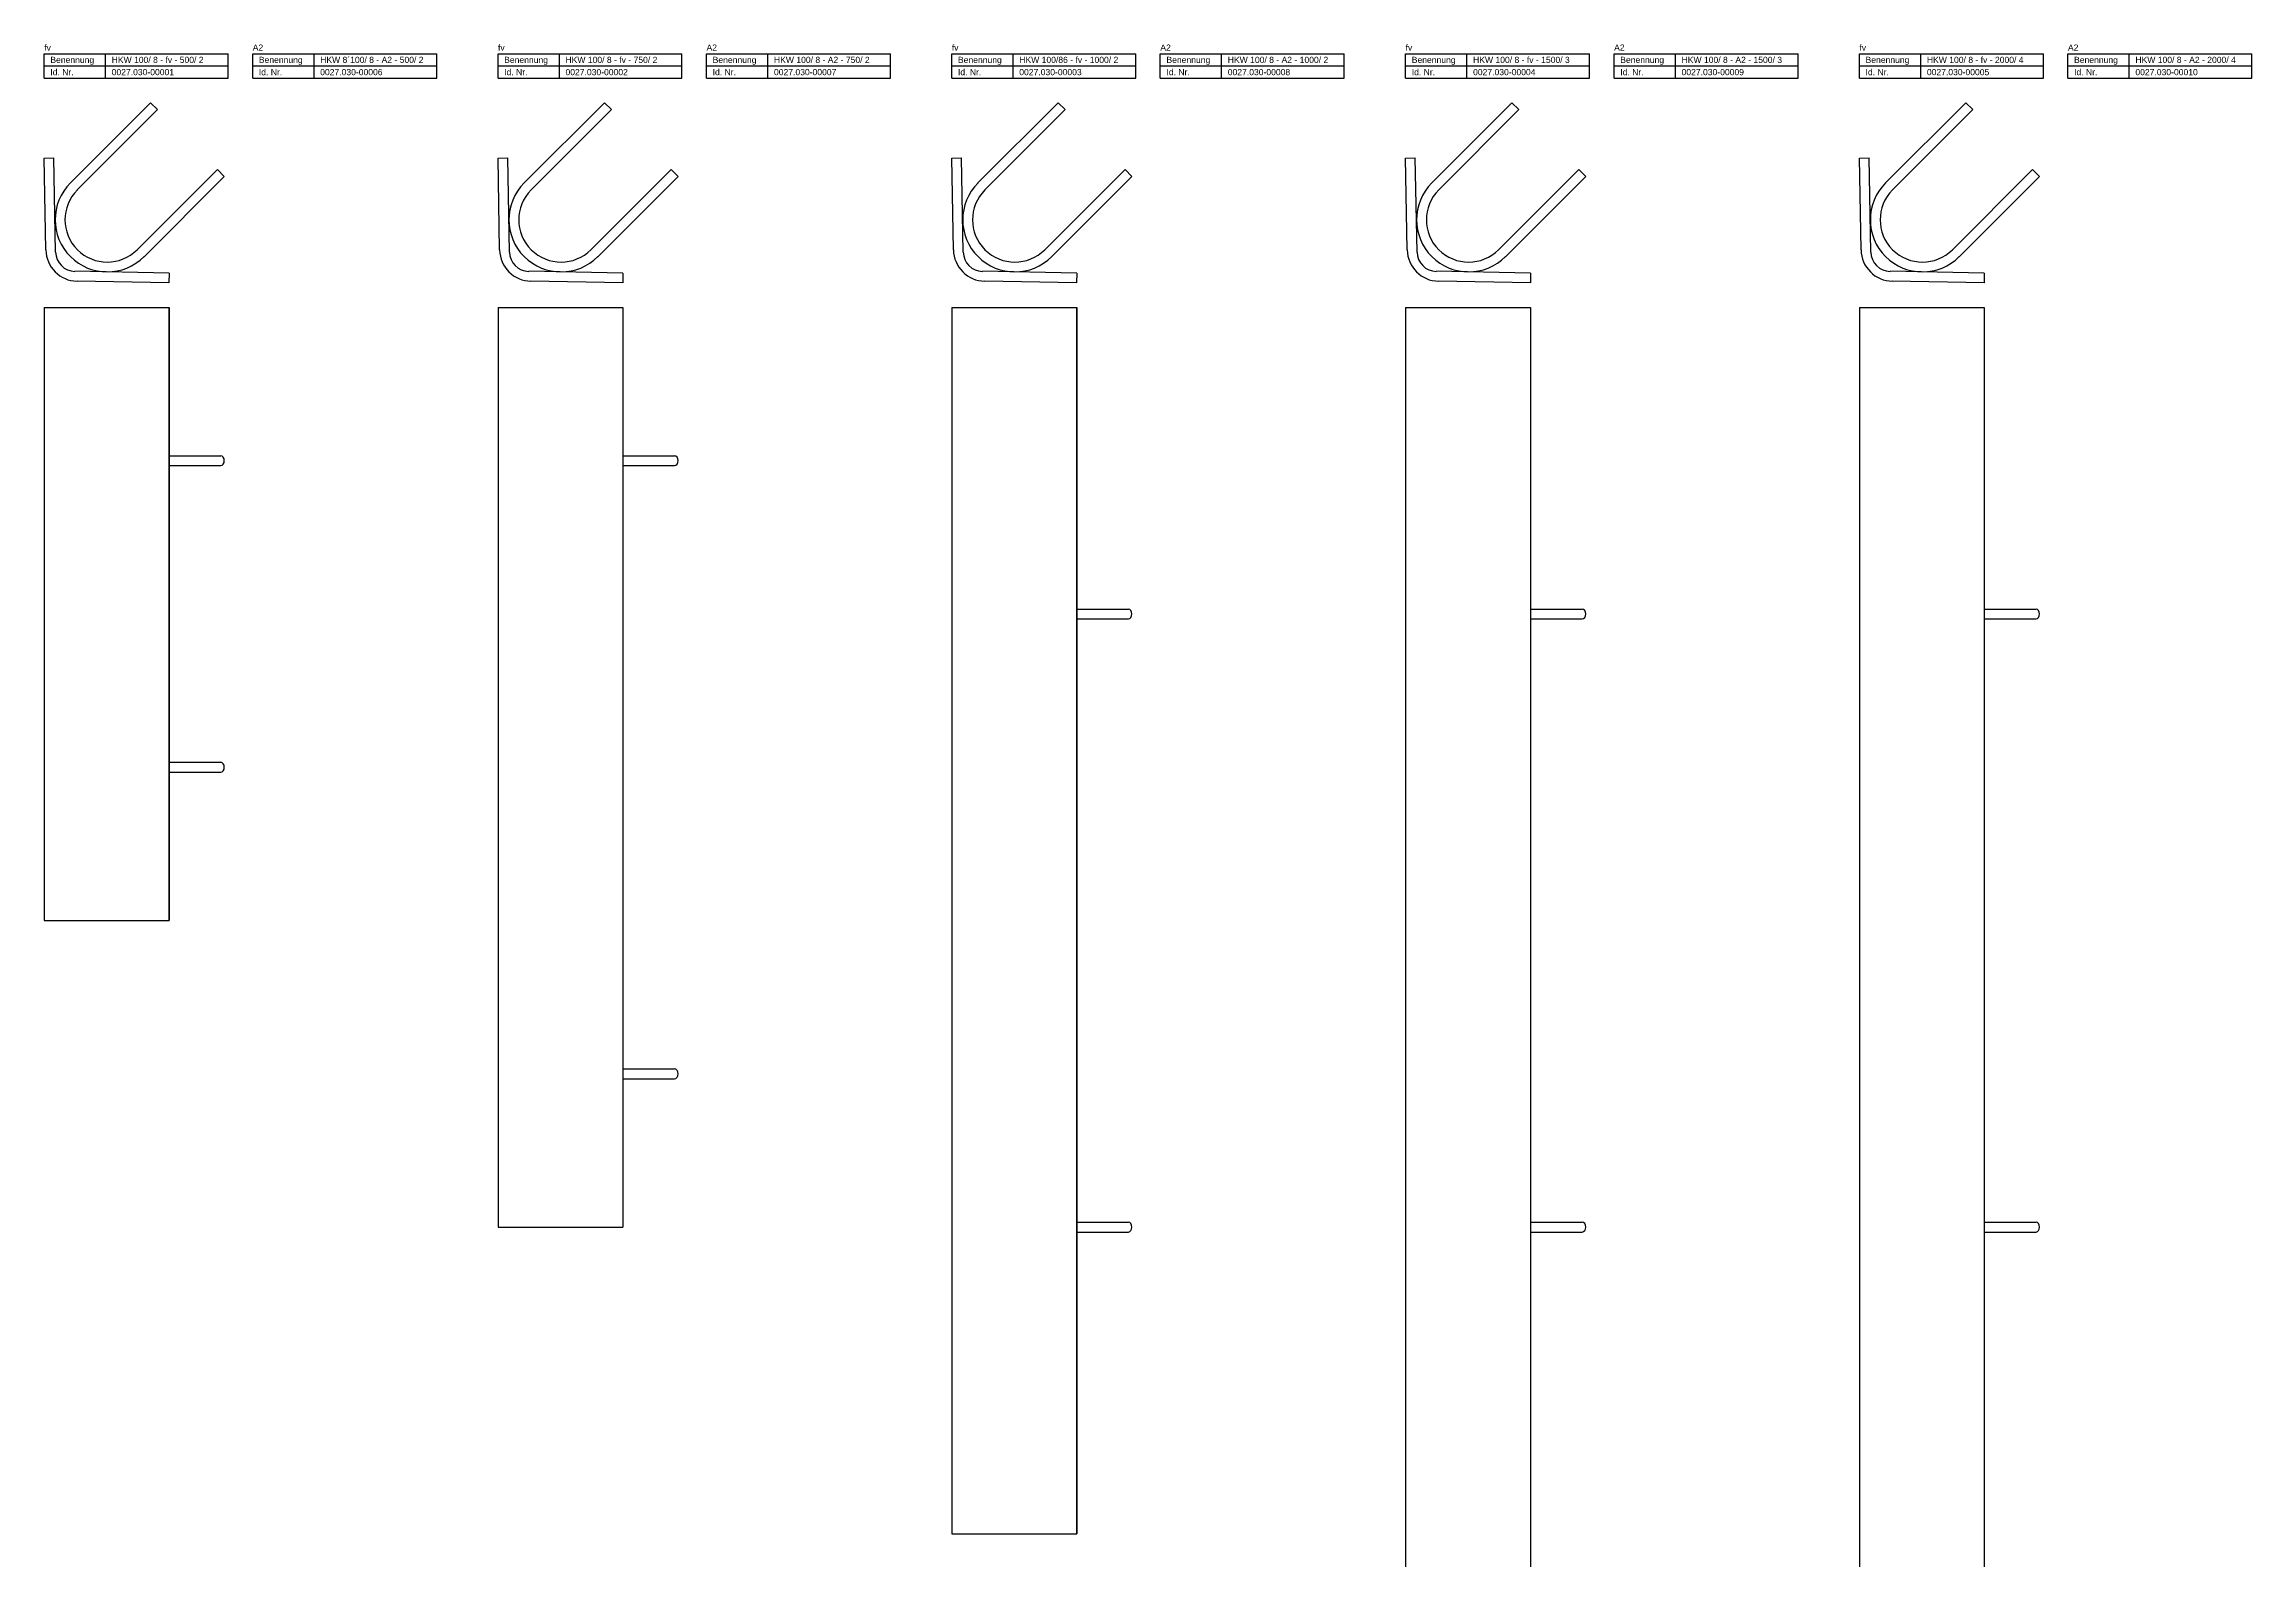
# Model space of a CAD drawing. Header units: millimetres. Extents: x 1092 to 2892, y 359 to 2574.
# Drawn here: x 1092 to 2892, y 1337 to 2574 of the extents above; entities that cross this region are included whole.
import ezdxf

# ---------------------------------------------------------------- set-up
doc = ezdxf.new("R2010")
doc.units = ezdxf.units.MM
doc.header["$LTSCALE"] = 5
doc.layers.add('HALFEN', color=2, linetype='CONTINUOUS')
doc.styles.add('ARIAL50', font='ARIAL.TTF', dxfattribs={"height": 5})

msp = doc.modelspace()

# ---------------------------------------------------------------- linework, layer by layer
at = {"layer": 'HALFEN'}
for p, q in [((1092.3, 2566.2), (1242.3, 2566.2)), ((1092.3, 2546.2), (1092.3, 2566.2)), ((1092.3, 2556.2), (1242.3, 2556.2)), ((1142.3, 2546.2), (1142.3, 2566.2)), ((1242.3, 2546.2), (1242.3, 2566.2)), ((1262.3, 2566.2), (1412.3, 2566.2)), ((1262.3, 2546.2), (1262.3, 2566.2)), ((1262.3, 2556.2), (1412.3, 2556.2)), ((1312.3, 2546.2), (1312.3, 2566.2)), ((1412.3, 2546.2), (1412.3, 2566.2)), ((1462.3, 2566.2), (1612.3, 2566.2)), ((1462.3, 2546.2), (1462.3, 2566.2)), ((1462.3, 2556.2), (1612.3, 2556.2)), ((1512.3, 2546.2), (1512.3, 2566.2)), ((1612.3, 2546.2), (1612.3, 2566.2)), ((1632.3, 2566.2), (1782.3, 2566.2)), ((1632.3, 2546.2), (1632.3, 2566.2)), ((1632.3, 2556.2), (1782.3, 2556.2)), ((1682.3, 2546.2), (1682.3, 2566.2)), ((1782.3, 2546.2), (1782.3, 2566.2)), ((1832.3, 2566.2), (1982.3, 2566.2)), ((1832.3, 2546.2), (1832.3, 2566.2)), ((1832.3, 2556.2), (1982.3, 2556.2)), ((1882.3, 2546.2), (1882.3, 2566.2)), ((1982.3, 2546.2), (1982.3, 2566.2)), ((2002.3, 2566.2), (2152.3, 2566.2)), ((2002.3, 2546.2), (2002.3, 2566.2)), ((2002.3, 2556.2), (2152.3, 2556.2)), ((2052.3, 2546.2), (2052.3, 2566.2)), ((2152.3, 2546.2), (2152.3, 2566.2)), ((2202.3, 2566.2), (2352.3, 2566.2)), ((2202.3, 2546.2), (2202.3, 2566.2)), ((2202.3, 2556.2), (2352.3, 2556.2)), ((2252.3, 2546.2), (2252.3, 2566.2)), ((2352.3, 2546.2), (2352.3, 2566.2)), ((2372.3, 2566.2), (2522.3, 2566.2)), ((2372.3, 2546.2), (2372.3, 2566.2)), ((2372.3, 2556.2), (2522.3, 2556.2)), ((2422.3, 2546.2), (2422.3, 2566.2)), ((2522.3, 2546.2), (2522.3, 2566.2)), ((2572.3, 2566.2), (2722.3, 2566.2)), ((2572.3, 2546.2), (2572.3, 2566.2)), ((2572.3, 2556.2), (2722.3, 2556.2)), ((2622.3, 2546.2), (2622.3, 2566.2)), ((2722.3, 2546.2), (2722.3, 2566.2)), ((2742.3, 2566.2), (2892.3, 2566.2)), ((2742.3, 2546.2), (2742.3, 2566.2)), ((2742.3, 2556.2), (2892.3, 2556.2)), ((2792.3, 2546.2), (2792.3, 2566.2)), ((2892.3, 2546.2), (2892.3, 2566.2)), ((1092.3, 2546.2), (1242.3, 2546.2)), ((1262.3, 2546.2), (1412.3, 2546.2)), ((1462.3, 2546.2), (1612.3, 2546.2)), ((1632.3, 2546.2), (1782.3, 2546.2)), ((1832.3, 2546.2), (1982.3, 2546.2)), ((2002.3, 2546.2), (2152.3, 2546.2)), ((2202.3, 2546.2), (2352.3, 2546.2)), ((2372.3, 2546.2), (2522.3, 2546.2)), ((2572.3, 2546.2), (2722.3, 2546.2)), ((2742.3, 2546.2), (2892.3, 2546.2)), ((1113.6, 2460.8), (1179, 2526.2)), ((1119.3, 2455.2), (1184.7, 2520.6)), ((1179, 2526.2), (1184.7, 2520.6)), ((1483.6, 2460.8), (1549, 2526.2)), ((1489.3, 2455.2), (1554.7, 2520.6)), ((1549, 2526.2), (1554.7, 2520.6)), ((1853.6, 2460.8), (1919, 2526.2)), ((1859.3, 2455.2), (1924.7, 2520.6)), ((1919, 2526.2), (1924.7, 2520.6)), ((2223.6, 2460.8), (2289, 2526.2)), ((2229.3, 2455.2), (2294.7, 2520.6)), ((2289, 2526.2), (2294.7, 2520.6)), ((2593.6, 2460.8), (2659, 2526.2)), ((2599.3, 2455.2), (2664.7, 2520.6)), ((2659, 2526.2), (2664.7, 2520.6)), ((1092.3, 2481.1), (1100.2, 2481.3)), ((1093.6, 2406.3), (1092.3, 2481.1)), ((1101.6, 2404.5), (1100.2, 2481.3)), ((1168.1, 2406.4), (1233.5, 2471.8)), ((1173.7, 2400.7), (1239.1, 2466.1)), ((1233.5, 2471.8), (1239.1, 2466.1)), ((1462.3, 2481.1), (1470.2, 2481.3)), ((1463.6, 2406.3), (1462.3, 2481.1)), ((1471.6, 2404.5), (1470.2, 2481.3)), ((1538.1, 2406.4), (1603.5, 2471.8)), ((1543.7, 2400.7), (1609.1, 2466.1)), ((1603.5, 2471.8), (1609.1, 2466.1)), ((1832.3, 2481.1), (1840.2, 2481.3)), ((1833.6, 2406.3), (1832.3, 2481.1)), ((1841.6, 2404.5), (1840.2, 2481.3)), ((1908.1, 2406.4), (1973.5, 2471.8)), ((1913.7, 2400.7), (1979.1, 2466.1)), ((1973.5, 2471.8), (1979.1, 2466.1)), ((2202.3, 2481.1), (2210.2, 2481.3)), ((2203.6, 2406.3), (2202.3, 2481.1)), ((2211.6, 2404.5), (2210.2, 2481.3)), ((2278.1, 2406.4), (2343.5, 2471.8)), ((2283.7, 2400.7), (2349.1, 2466.1)), ((2343.5, 2471.8), (2349.1, 2466.1)), ((2572.3, 2481.1), (2580.2, 2481.3)), ((2573.6, 2406.3), (2572.3, 2481.1)), ((2581.6, 2404.5), (2580.2, 2481.3)), ((2648.1, 2406.4), (2713.5, 2471.8)), ((2653.7, 2400.7), (2719.1, 2466.1)), ((2713.5, 2471.8), (2719.1, 2466.1)), ((1194.1, 2387.4), (1117.3, 2388.8)), ((1194, 2379.4), (1119.1, 2380.7)), ((1194.1, 2387.4), (1194, 2379.4)), ((1564.1, 2387.4), (1487.3, 2388.8)), ((1564, 2379.4), (1489.1, 2380.7)), ((1564.1, 2387.4), (1564, 2379.4)), ((1934.1, 2387.4), (1857.3, 2388.8)), ((1934, 2379.4), (1859.1, 2380.7)), ((1934.1, 2387.4), (1934, 2379.4)), ((2304.1, 2387.4), (2227.3, 2388.8)), ((2304, 2379.4), (2229.1, 2380.7)), ((2304.1, 2387.4), (2304, 2379.4)), ((2674.1, 2387.4), (2597.3, 2388.8)), ((2674, 2379.4), (2599.1, 2380.7)), ((2674.1, 2387.4), (2674, 2379.4)), ((1092.3, 2359.4), (1092.3, 1859.4)), ((1092.3, 2359.4), (1194.1, 2359.4)), ((1194, 2359.4), (1194, 1859.4)), ((1194.1, 2359.4), (1194.1, 1859.4)), ((1462.3, 2359.4), (1462.3, 1609.4)), ((1462.3, 2359.4), (1564.1, 2359.4)), ((1564, 2359.4), (1564, 1609.4)), ((1564.1, 2359.4), (1564.1, 1609.4)), ((1832.3, 2359.4), (1832.3, 1359.4)), ((1832.3, 2359.4), (1934.1, 2359.4)), ((1934, 2359.4), (1934, 1359.4)), ((1934.1, 2359.4), (1934.1, 1359.4)), ((2202.3, 2359.4), (2202.3, 859.4)), ((2202.3, 2359.4), (2304.1, 2359.4)), ((2304, 2359.4), (2304, 859.4)), ((2304.1, 2359.4), (2304.1, 859.4)), ((2572.3, 2359.4), (2572.3, 359.4)), ((2572.3, 2359.4), (2674.1, 2359.4)), ((2674, 2359.4), (2674, 359.4)), ((2674.1, 2359.4), (2674.1, 359.4)), ((1194.1, 2238.4), (1236.3, 2238.4)), ((1564.1, 2238.4), (1606.3, 2238.4)), ((1194.1, 2230.4), (1236.3, 2230.4)), ((1564.1, 2230.4), (1606.3, 2230.4)), ((1934.1, 2113.4), (1976.3, 2113.4)), ((2304.1, 2113.4), (2346.3, 2113.4)), ((2674.1, 2113.4), (2716.3, 2113.4)), ((1934.1, 2105.4), (1976.3, 2105.4)), ((2304.1, 2105.4), (2346.3, 2105.4)), ((2674.1, 2105.4), (2716.3, 2105.4)), ((1194.1, 1988.4), (1236.3, 1988.4)), ((1194.1, 1980.4), (1236.3, 1980.4)), ((1092.3, 1859.4), (1194.1, 1859.4)), ((1564.1, 1738.4), (1606.3, 1738.4)), ((1564.1, 1730.4), (1606.3, 1730.4)), ((1462.3, 1609.4), (1564.1, 1609.4)), ((1934.1, 1613.4), (1976.3, 1613.4)), ((1934.1, 1605.4), (1976.3, 1605.4)), ((2304.1, 1613.4), (2346.3, 1613.4)), ((2304.1, 1605.4), (2346.3, 1605.4)), ((2674.1, 1613.4), (2716.3, 1613.4)), ((2674.1, 1605.4), (2716.3, 1605.4)), ((1832.3, 1359.4), (1934.1, 1359.4))]:
    msp.add_line(p, q, dxfattribs=at)
for centre, radius, start, end in [((1143.7, 2430.8), 42.5, 135, 315), ((1143.7, 2430.8), 34.5, 135, 315), ((1513.7, 2430.8), 42.5, 135, 315), ((1513.7, 2430.8), 34.5, 135, 315), ((1883.7, 2430.8), 42.5, 135, 315), ((1883.7, 2430.8), 34.5, 135, 315), ((2253.7, 2430.8), 42.5, 135, 315), ((2253.7, 2430.8), 34.5, 135, 315), ((2623.7, 2430.8), 42.5, 135, 315), ((2623.7, 2430.8), 34.5, 135, 315), ((1119.6, 2406.7), 26, 181, 269), ((1117.6, 2404.7), 16, 181, 269), ((1489.6, 2406.7), 26, 181, 269), ((1487.6, 2404.7), 16, 181, 269), ((1859.6, 2406.7), 26, 181, 269), ((1857.6, 2404.7), 16, 181, 269), ((2229.6, 2406.7), 26, 181, 269), ((2227.6, 2404.7), 16, 181, 269), ((2599.6, 2406.7), 26, 181, 269), ((2597.6, 2404.7), 16, 181, 269)]:
    msp.add_arc(centre, radius, start, end, dxfattribs=at)
for centre in [(1236.3, 2234.4), (1606.3, 2234.4), (1976.3, 2109.4), (2346.3, 2109.4), (2716.3, 2109.4), (1236.3, 1984.4), (1606.3, 1734.4), (1976.3, 1609.4), (2346.3, 1609.4), (2716.3, 1609.4)]:
    msp.add_ellipse(centre, major_axis=(0, 4), ratio=0.707107, start_param=3.141593, end_param=6.283185, dxfattribs=at)

# ---------------------------------------------------------------- texts
at = {"layer": 'HALFEN', "style": 'ARIAL50'}
for s, p in [('fv', (1092.3, 2568.7)), ('fv', (1462.3, 2568.7)), ('fv', (1832.3, 2568.7)), ('fv', (2202.3, 2568.7)), ('fv', (2572.3, 2568.7)), ('Benennung', (1097.3, 2558.7)), ('HKW 100/ 8 - fv - 500/ 2', (1147.3, 2558.7)), ('A2', (1262.3, 2568.7)), ('Benennung', (1267.3, 2558.7)), ('HKW 8´100/ 8 - A2 - 500/ 2', (1317.3, 2558.7)), ('Benennung', (1467.3, 2558.7)), ('HKW 100/ 8 - fv - 750/ 2', (1517.3, 2558.7)), ('A2', (1632.3, 2568.7)), ('Benennung', (1637.3, 2558.7)), ('HKW 100/ 8 - A2 - 750/ 2', (1687.3, 2558.7)), ('Benennung', (1837.3, 2558.7)), ('HKW 100/86 - fv - 1000/ 2', (1887.3, 2558.7)), ('A2', (2002.3, 2568.7)), ('Benennung', (2007.3, 2558.7)), ('HKW 100/ 8 - A2 - 1000/ 2', (2057.3, 2558.7)), ('Benennung', (2207.3, 2558.7)), ('HKW 100/ 8 - fv - 1500/ 3', (2257.3, 2558.7)), ('A2', (2372.3, 2568.7)), ('Benennung', (2377.3, 2558.7)), ('HKW 100/ 8 - A2 - 1500/ 3', (2427.3, 2558.7)), ('Benennung', (2577.3, 2558.7)), ('HKW 100/ 8 - fv - 2000/ 4', (2627.3, 2558.7)), ('A2', (2742.3, 2568.7)), ('Benennung', (2747.3, 2558.7)), ('HKW 100/ 8 - A2 - 2000/ 4', (2797.3, 2558.7)), ('Id. Nr.', (1097.3, 2548.7)), ('0027.030-00001', (1147.3, 2548.7)), ('Id. Nr.', (1267.3, 2548.7)), ('0027.030-00006', (1317.3, 2548.7)), ('Id. Nr.', (1467.3, 2548.7)), ('0027.030-00002', (1517.3, 2548.7)), ('Id. Nr.', (1637.3, 2548.7)), ('0027.030-00007', (1687.3, 2548.7)), ('Id. Nr.', (1837.3, 2548.7)), ('0027.030-00003', (1887.3, 2548.7)), ('Id. Nr.', (2007.3, 2548.7)), ('0027.030-00008', (2057.3, 2548.7)), ('Id. Nr.', (2207.3, 2548.7)), ('0027.030-00004', (2257.3, 2548.7)), ('Id. Nr.', (2377.3, 2548.7)), ('0027.030-00009', (2427.3, 2548.7)), ('Id. Nr.', (2577.3, 2548.7)), ('0027.030-00005', (2627.3, 2548.7)), ('Id. Nr.', (2747.3, 2548.7)), ('0027.030-00010', (2797.3, 2548.7))]:
    msp.add_text(s, height=5, dxfattribs=at).set_placement(p)

doc.saveas('drawing.dxf')
